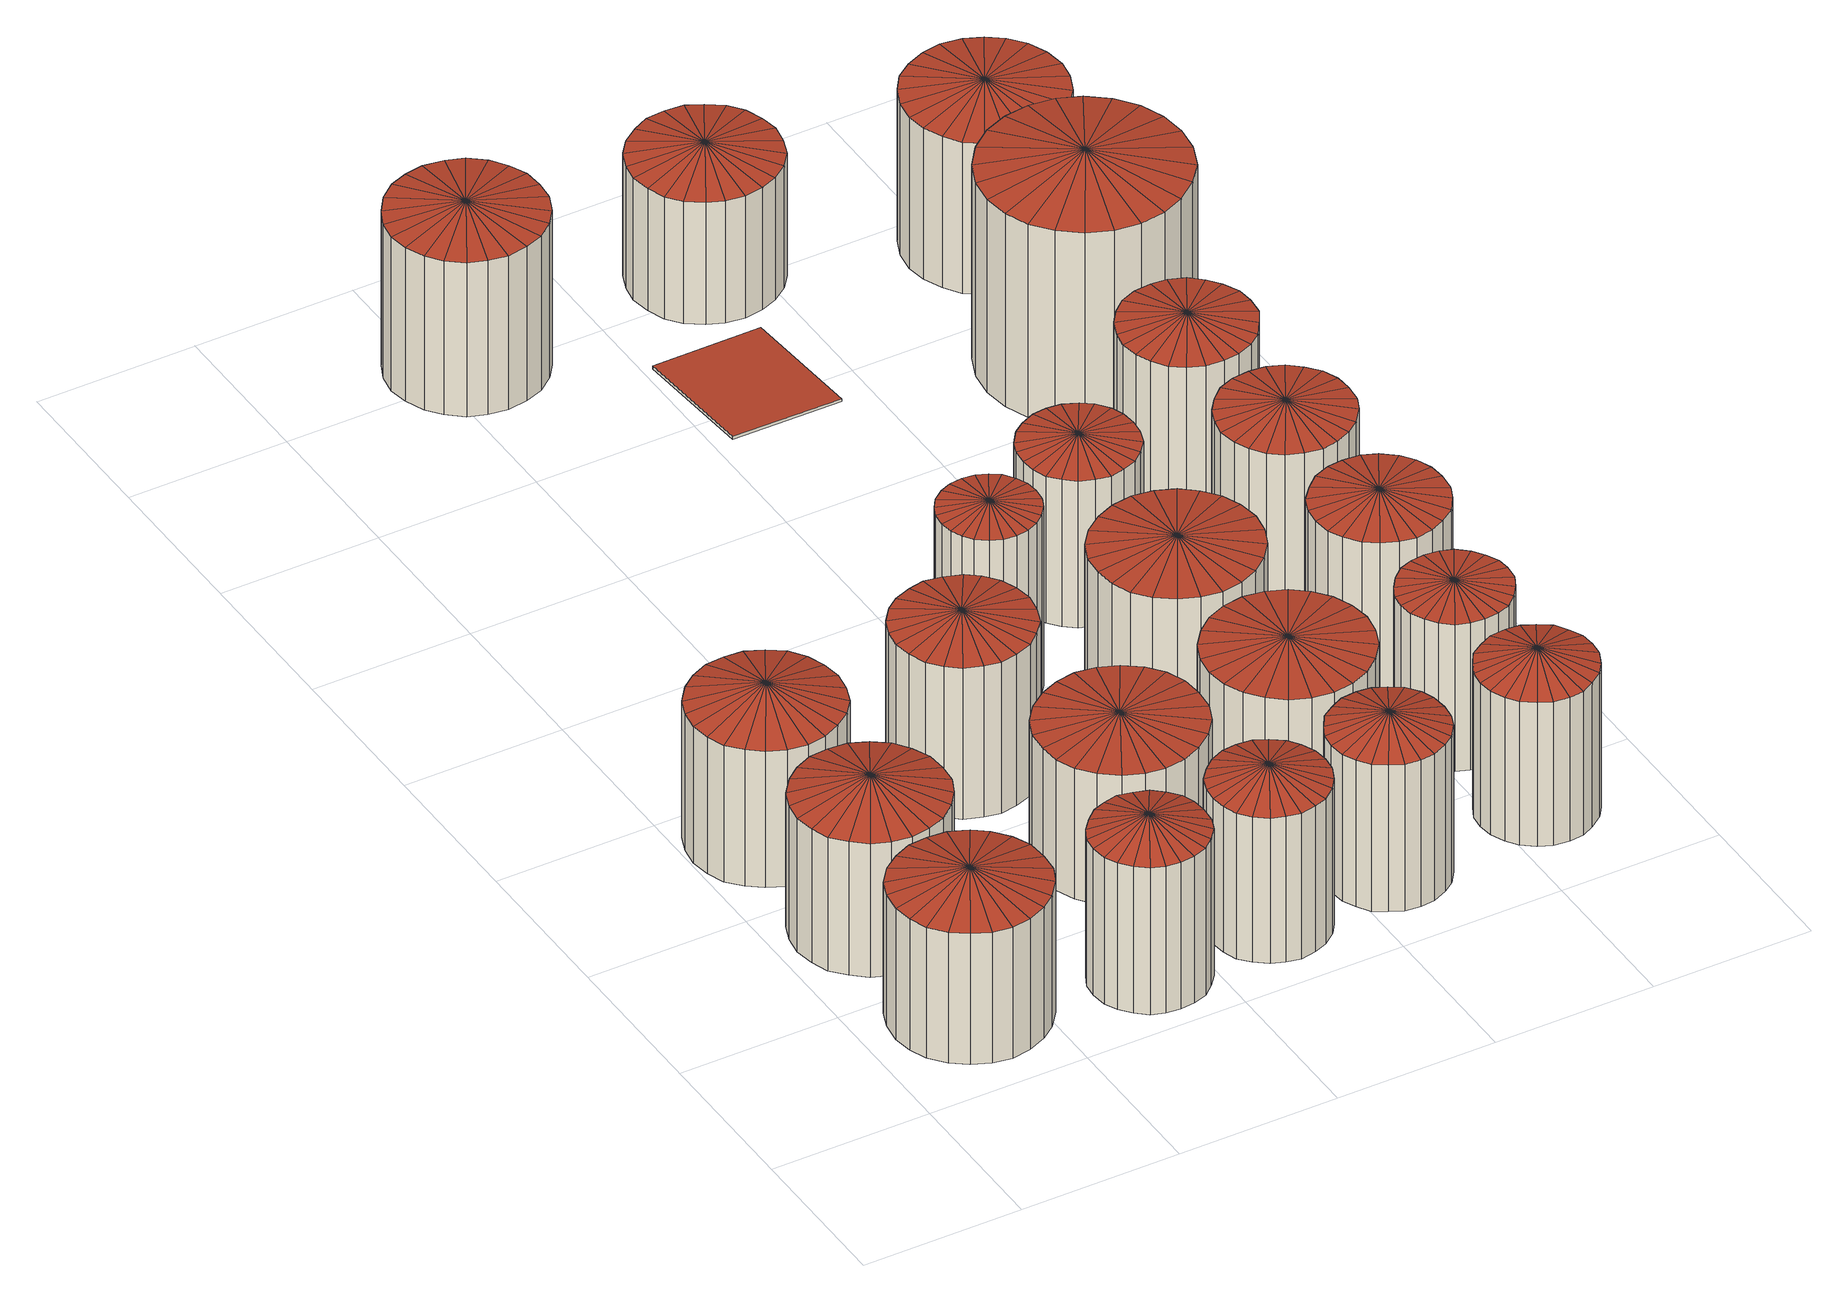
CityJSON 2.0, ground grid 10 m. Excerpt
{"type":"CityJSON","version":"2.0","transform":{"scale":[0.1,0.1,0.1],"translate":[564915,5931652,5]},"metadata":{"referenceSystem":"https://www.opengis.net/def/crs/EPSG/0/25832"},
"CityObjects":{
"building1":{"type":"Building","attributes":{"Grundfläche 2D":68.82,"Grundhöhe NN":5.63},"geometry":[{"type":"Solid","lod":"3","boundaries":[[[[0,1,2]],[[2,1,3]],[[4,1,0]],[[5,1,4]],[[6,1,5]],[[7,1,6]],[[8,1,7]],[[9,1,8]],[[10,1,9]],[[11,1,10]],[[12,1,11]],[[13,1,12]],[[14,1,13]],[[15,1,14]],[[16,1,15]],[[17,1,16]],[[18,1,17]],[[19,1,18]],[[20,1,19]],[[21,1,20]],[[22,1,21]],[[23,1,22]],[[24,1,23]],[[3,1,24]],[[2,25,26,0]],[[0,26,27,4]],[[4,27,28,5]],[[5,28,29,6]],[[6,29,30,7]],[[7,30,31,8]],[[8,31,32,9]],[[9,32,33,10]],[[10,33,34,11]],[[11,34,35,12]],[[12,35,36,13]],[[13,36,37,14]],[[14,37,38,15]],[[15,38,39,16]],[[16,39,40,17]],[[17,40,41,18]],[[18,41,42,19]],[[19,42,43,20]],[[20,43,44,21]],[[21,44,45,22]],[[22,45,46,23]],[[23,46,47,24]],[[3,48,25,2]],[[24,47,48,3]],[[45,44,43,42,41,40,39,38,37,36,35,34,33,32,31,30,29,28,27,26,25,48,47,46]]]],"semantics":{"surfaces":[{"type":"RoofSurface"},{"type":"WallSurface"},{"type":"GroundSurface"}],"values":[[0,0,0,0,0,0,0,0,0,0,0,0,0,0,0,0,0,0,0,0,0,0,0,0,1,1,1,1,1,1,1,1,1,1,1,1,1,1,1,1,1,1,1,1,1,1,1,1,2]]}}]},
"building2":{"type":"Building","attributes":{"Grundfläche 2D":65.64,"Grundhöhe NN":5.63},"geometry":[{"type":"Solid","lod":"3","boundaries":[[[[49,50,51]],[[51,50,52]],[[53,50,49]],[[54,50,53]],[[55,50,54]],[[56,50,55]],[[57,50,56]],[[58,50,57]],[[59,50,58]],[[60,50,59]],[[61,50,60]],[[62,50,61]],[[63,50,62]],[[64,50,63]],[[65,50,64]],[[66,50,65]],[[67,50,66]],[[68,50,67]],[[69,50,68]],[[70,50,69]],[[71,50,70]],[[72,50,71]],[[73,50,72]],[[52,50,73]],[[51,74,75,49]],[[49,75,76,53]],[[53,76,77,54]],[[54,77,78,55]],[[55,78,79,56]],[[56,79,80,57]],[[57,80,81,58]],[[58,81,82,59]],[[59,82,83,60]],[[60,83,84,61]],[[61,84,85,62]],[[62,85,86,63]],[[63,86,87,64]],[[64,87,88,65]],[[65,88,89,66]],[[66,89,90,67]],[[67,90,91,68]],[[68,91,92,69]],[[69,92,93,70]],[[70,93,94,71]],[[71,94,95,72]],[[72,95,96,73]],[[52,97,74,51]],[[73,96,97,52]],[[86,85,84,83,82,81,80,79,78,77,76,75,74,97,96,95,94,93,92,91,90,89,88,87]]]],"semantics":{"surfaces":[{"type":"RoofSurface"},{"type":"WallSurface"},{"type":"GroundSurface"}],"values":[[0,0,0,0,0,0,0,0,0,0,0,0,0,0,0,0,0,0,0,0,0,0,0,0,1,1,1,1,1,1,1,1,1,1,1,1,1,1,1,1,1,1,1,1,1,1,1,1,2]]}}]},
"building3":{"type":"Building","attributes":{"Grundfläche 2D":65.64,"Grundhöhe NN":5.63},"geometry":[{"type":"Solid","lod":"3","boundaries":[[[[98,99,100]],[[100,99,101]],[[102,99,98]],[[103,99,102]],[[104,99,103]],[[105,99,104]],[[106,99,105]],[[107,99,106]],[[108,99,107]],[[109,99,108]],[[110,99,109]],[[111,99,110]],[[112,99,111]],[[113,99,112]],[[114,99,113]],[[115,99,114]],[[116,99,115]],[[117,99,116]],[[118,99,117]],[[119,99,118]],[[120,99,119]],[[121,99,120]],[[122,99,121]],[[101,99,122]],[[100,123,124,98]],[[98,124,125,102]],[[102,125,126,103]],[[103,126,127,104]],[[104,127,128,105]],[[105,128,129,106]],[[106,129,130,107]],[[107,130,131,108]],[[108,131,132,109]],[[109,132,133,110]],[[110,133,134,111]],[[111,134,135,112]],[[112,135,136,113]],[[113,136,137,114]],[[114,137,138,115]],[[115,138,139,116]],[[116,139,140,117]],[[117,140,141,118]],[[118,141,142,119]],[[119,142,143,120]],[[120,143,144,121]],[[121,144,145,122]],[[101,146,123,100]],[[122,145,146,101]],[[137,136,135,134,133,132,131,130,129,128,127,126,125,124,123,146,145,144,143,142,141,140,139,138]]]],"semantics":{"surfaces":[{"type":"RoofSurface"},{"type":"WallSurface"},{"type":"GroundSurface"}],"values":[[0,0,0,0,0,0,0,0,0,0,0,0,0,0,0,0,0,0,0,0,0,0,0,0,1,1,1,1,1,1,1,1,1,1,1,1,1,1,1,1,1,1,1,1,1,1,1,1,2]]}}]},
"building4":{"type":"Building","attributes":{"Grundfläche 2D":38.15,"Grundhöhe NN":5.67},"geometry":[{"type":"Solid","lod":"3","boundaries":[[[[147,148,149]],[[149,148,150]],[[151,148,147]],[[152,148,151]],[[153,148,152]],[[154,148,153]],[[155,148,154]],[[156,148,155]],[[157,148,156]],[[158,148,157]],[[159,148,158]],[[160,148,159]],[[161,148,160]],[[162,148,161]],[[163,148,162]],[[164,148,163]],[[165,148,164]],[[166,148,165]],[[167,148,166]],[[168,148,167]],[[169,148,168]],[[170,148,169]],[[171,148,170]],[[150,148,171]],[[149,172,173,147]],[[147,173,174,151]],[[151,174,175,152]],[[152,175,176,153]],[[153,176,177,154]],[[154,177,178,155]],[[155,178,179,156]],[[156,179,180,157]],[[157,180,181,158]],[[158,181,182,159]],[[159,182,183,160]],[[160,183,184,161]],[[161,184,185,162]],[[162,185,186,163]],[[163,186,187,164]],[[164,187,188,165]],[[165,188,189,166]],[[166,189,190,167]],[[150,191,172,149]],[[167,190,192,168]],[[168,192,193,169]],[[169,193,194,170]],[[170,194,195,171]],[[171,195,191,150]],[[188,187,186,185,184,183,182,181,180,179,178,177,176,175,174,173,172,191,195,194,193,192,190,189]]]],"semantics":{"surfaces":[{"type":"RoofSurface"},{"type":"WallSurface"},{"type":"GroundSurface"}],"values":[[0,0,0,0,0,0,0,0,0,0,0,0,0,0,0,0,0,0,0,0,0,0,0,0,1,1,1,1,1,1,1,1,1,1,1,1,1,1,1,1,1,1,1,1,1,1,1,1,2]]}}]},
"building5":{"type":"Building","attributes":{"Grundfläche 2D":55.83,"Grundhöhe NN":5.48},"geometry":[{"type":"Solid","lod":"3","boundaries":[[[[196,197,198]],[[199,196,198]],[[197,200,198]],[[200,201,198]],[[201,202,198]],[[202,203,198]],[[203,204,198]],[[204,205,198]],[[205,206,198]],[[206,207,198]],[[207,208,198]],[[208,209,198]],[[209,210,198]],[[210,211,198]],[[211,212,198]],[[212,213,198]],[[213,214,198]],[[214,215,198]],[[215,216,198]],[[216,217,198]],[[217,218,198]],[[218,219,198]],[[219,220,198]],[[220,199,198]],[[221,197,196,222]],[[223,200,197,221]],[[224,201,200,223]],[[225,202,201,224]],[[226,203,202,225]],[[227,204,203,226]],[[228,205,204,227]],[[229,206,205,228]],[[230,207,206,229]],[[231,208,207,230]],[[232,209,208,231]],[[233,210,209,232]],[[234,211,210,233]],[[235,212,211,234]],[[236,213,212,235]],[[237,214,213,236]],[[238,215,214,237]],[[239,216,215,238]],[[240,217,216,239]],[[222,196,199,241]],[[242,218,217,240]],[[243,219,218,242]],[[244,220,219,243]],[[241,199,220,244]],[[221,222,241,244,243,242,240,239,238,237,236,235,234,233,232,231,230,229,228,227,226,225,224,223]]]],"semantics":{"surfaces":[{"type":"RoofSurface"},{"type":"WallSurface"},{"type":"GroundSurface"}],"values":[[0,0,0,0,0,0,0,0,0,0,0,0,0,0,0,0,0,0,0,0,0,0,0,0,1,1,1,1,1,1,1,1,1,1,1,1,1,1,1,1,1,1,1,1,1,1,1,1,2]]}}]},
"building6":{"type":"Building","attributes":{"Grundfläche 2D":77.01,"Grundhöhe NN":5.53},"geometry":[{"type":"Solid","lod":"3","boundaries":[[[[245,246,247]],[[247,246,248]],[[249,246,245]],[[250,246,249]],[[251,246,250]],[[252,246,251]],[[253,246,252]],[[254,246,253]],[[255,246,254]],[[256,246,255]],[[257,246,256]],[[258,246,257]],[[259,246,258]],[[260,246,259]],[[261,246,260]],[[262,246,261]],[[263,246,262]],[[264,246,263]],[[265,246,264]],[[266,246,265]],[[267,246,266]],[[268,246,267]],[[269,246,268]],[[248,246,269]],[[247,270,271,245]],[[245,271,272,249]],[[249,272,273,250]],[[250,273,274,251]],[[251,274,275,252]],[[252,275,276,253]],[[253,276,277,254]],[[254,277,278,255]],[[255,278,279,256]],[[256,279,280,257]],[[257,280,281,258]],[[258,281,282,259]],[[259,282,283,260]],[[260,283,284,261]],[[261,284,285,262]],[[262,285,286,263]],[[263,286,287,264]],[[264,287,288,265]],[[265,288,289,266]],[[248,290,270,247]],[[266,289,291,267]],[[267,291,292,268]],[[268,292,293,269]],[[269,293,290,248]],[[289,288,287,286,285,284,283,282,281,280,279,278,277,276,275,274,273,272,271,270,290,293,292,291]]]],"semantics":{"surfaces":[{"type":"RoofSurface"},{"type":"WallSurface"},{"type":"GroundSurface"}],"values":[[0,0,0,0,0,0,0,0,0,0,0,0,0,0,0,0,0,0,0,0,0,0,0,0,1,1,1,1,1,1,1,1,1,1,1,1,1,1,1,1,1,1,1,1,1,1,1,1,2]]}}]},
"building7":{"type":"Building","attributes":{"Grundfläche 2D":39.51,"Grundhöhe NN":5.67},"geometry":[{"type":"Solid","lod":"3","boundaries":[[[[294,295,296]],[[296,295,297]],[[298,295,294]],[[299,295,298]],[[300,295,299]],[[301,295,300]],[[302,295,301]],[[303,295,302]],[[304,295,303]],[[305,295,304]],[[306,295,305]],[[307,295,306]],[[308,295,307]],[[309,295,308]],[[310,295,309]],[[311,295,310]],[[312,295,311]],[[313,295,312]],[[314,295,313]],[[315,295,314]],[[316,295,315]],[[317,295,316]],[[318,295,317]],[[297,295,318]],[[296,319,320,294]],[[294,320,321,298]],[[298,321,322,299]],[[299,322,323,300]],[[300,323,324,301]],[[301,324,325,302]],[[302,325,326,303]],[[303,326,327,304]],[[304,327,328,305]],[[305,328,329,306]],[[306,329,330,307]],[[307,330,331,308]],[[308,331,332,309]],[[309,332,333,310]],[[310,333,334,311]],[[311,334,335,312]],[[312,335,336,313]],[[313,336,337,314]],[[314,337,338,315]],[[315,338,339,316]],[[297,340,319,296]],[[316,339,341,317]],[[317,341,342,318]],[[318,342,340,297]],[[336,335,334,333,332,331,330,329,328,327,326,325,324,323,322,321,320,319,340,342,341,339,338,337]]]],"semantics":{"surfaces":[{"type":"RoofSurface"},{"type":"WallSurface"},{"type":"GroundSurface"}],"values":[[0,0,0,0,0,0,0,0,0,0,0,0,0,0,0,0,0,0,0,0,0,0,0,0,1,1,1,1,1,1,1,1,1,1,1,1,1,1,1,1,1,1,1,1,1,1,1,1,2]]}}]},
"building8":{"type":"Building","attributes":{"Grundfläche 2D":28.25,"Grundhöhe NN":5.5},"geometry":[{"type":"Solid","lod":"3","boundaries":[[[[343,344,345]],[[346,343,345]],[[344,347,345]],[[347,348,345]],[[348,349,345]],[[349,350,345]],[[350,351,345]],[[351,352,345]],[[352,353,345]],[[353,354,345]],[[354,355,345]],[[355,356,345]],[[356,357,345]],[[357,358,345]],[[358,359,345]],[[359,360,345]],[[360,361,345]],[[361,362,345]],[[362,363,345]],[[363,364,345]],[[364,365,345]],[[365,366,345]],[[366,367,345]],[[367,346,345]],[[343,368,369,344]],[[369,370,347,344]],[[347,370,371,348]],[[348,371,372,349]],[[349,372,373,350]],[[350,373,374,351]],[[351,374,375,352]],[[352,375,376,353]],[[353,376,377,354]],[[354,377,378,355]],[[355,378,379,356]],[[356,379,380,357]],[[357,380,381,358]],[[358,381,382,359]],[[359,382,383,360]],[[360,383,384,361]],[[361,384,385,362]],[[362,385,386,363]],[[363,386,387,364]],[[364,387,388,365]],[[365,388,389,366]],[[366,389,390,367]],[[346,391,368,343]],[[367,390,391,346]],[[391,390,389,388,387,386,385,384,383,382,381,380,379,378,377,376,375,374,373,372,371,370,369,368]]]],"semantics":{"surfaces":[{"type":"RoofSurface"},{"type":"WallSurface"},{"type":"GroundSurface"}],"values":[[0,0,0,0,0,0,0,0,0,0,0,0,0,0,0,0,0,0,0,0,0,0,0,0,1,1,1,1,1,1,1,1,1,1,1,1,1,1,1,1,1,1,1,1,1,1,1,1,2]]}}]},
"building9":{"type":"Building","attributes":{"Grundfläche 2D":68.55,"Grundhöhe NN":5.56},"geometry":[{"type":"Solid","lod":"3","boundaries":[[[[392,393,394]],[[394,393,395]],[[396,393,392]],[[397,393,396]],[[398,393,397]],[[399,393,398]],[[400,393,399]],[[401,393,400]],[[402,393,401]],[[403,393,402]],[[404,393,403]],[[405,393,404]],[[406,393,405]],[[407,393,406]],[[408,393,407]],[[409,393,408]],[[410,393,409]],[[411,393,410]],[[412,393,411]],[[413,393,412]],[[414,393,413]],[[415,393,414]],[[416,393,415]],[[395,393,416]],[[394,417,418,392]],[[392,418,419,396]],[[396,419,420,397]],[[397,420,421,398]],[[398,421,422,399]],[[399,422,423,400]],[[400,423,424,401]],[[401,424,425,402]],[[402,425,426,403]],[[403,426,427,404]],[[404,427,428,405]],[[405,428,429,406]],[[406,429,430,407]],[[407,430,431,408]],[[408,431,432,409]],[[409,432,433,410]],[[410,433,434,411]],[[411,434,435,412]],[[412,435,436,413]],[[413,436,437,414]],[[395,438,417,394]],[[414,437,439,415]],[[415,439,440,416]],[[416,440,438,395]],[[432,431,430,429,428,427,426,425,424,423,422,421,420,419,418,417,438,440,439,437,436,435,434,433]]]],"semantics":{"surfaces":[{"type":"RoofSurface"},{"type":"WallSurface"},{"type":"GroundSurface"}],"values":[[0,0,0,0,0,0,0,0,0,0,0,0,0,0,0,0,0,0,0,0,0,0,0,0,1,1,1,1,1,1,1,1,1,1,1,1,1,1,1,1,1,1,1,1,1,1,1,1,2]]}}]},
"building10":{"type":"Building","attributes":{"Grundfläche 2D":39.51,"Grundhöhe NN":5.65},"geometry":[{"type":"Solid","lod":"3","boundaries":[[[[441,442,443]],[[443,442,444]],[[445,442,441]],[[446,442,445]],[[447,442,446]],[[448,442,447]],[[449,442,448]],[[450,442,449]],[[451,442,450]],[[452,442,451]],[[453,442,452]],[[454,442,453]],[[455,442,454]],[[456,442,455]],[[457,442,456]],[[458,442,457]],[[459,442,458]],[[460,442,459]],[[461,442,460]],[[462,442,461]],[[463,442,462]],[[464,442,463]],[[465,442,464]],[[444,442,465]],[[443,466,467,441]],[[441,467,468,445]],[[445,468,469,446]],[[446,469,470,447]],[[447,470,471,448]],[[448,471,472,449]],[[449,472,473,450]],[[450,473,474,451]],[[451,474,475,452]],[[452,475,476,453]],[[453,476,477,454]],[[454,477,478,455]],[[455,478,479,456]],[[456,479,480,457]],[[457,480,481,458]],[[458,481,482,459]],[[459,482,483,460]],[[460,483,484,461]],[[461,484,485,462]],[[462,485,486,463]],[[444,487,466,443]],[[463,486,488,464]],[[464,488,489,465]],[[465,489,487,444]],[[484,483,482,481,480,479,478,477,476,475,474,473,472,471,470,469,468,467,466,487,489,488,486,485]]]],"semantics":{"surfaces":[{"type":"RoofSurface"},{"type":"WallSurface"},{"type":"GroundSurface"}],"values":[[0,0,0,0,0,0,0,0,0,0,0,0,0,0,0,0,0,0,0,0,0,0,0,0,1,1,1,1,1,1,1,1,1,1,1,1,1,1,1,1,1,1,1,1,1,1,1,1,2]]}}]},
"building11":{"type":"Building","attributes":{"Grundfläche 2D":77.01,"Grundhöhe NN":5.56},"geometry":[{"type":"Solid","lod":"3","boundaries":[[[[490,491,492]],[[492,491,493]],[[494,491,490]],[[495,491,494]],[[496,491,495]],[[497,491,496]],[[498,491,497]],[[499,491,498]],[[500,491,499]],[[501,491,500]],[[502,491,501]],[[503,491,502]],[[504,491,503]],[[505,491,504]],[[506,491,505]],[[507,491,506]],[[508,491,507]],[[509,491,508]],[[510,491,509]],[[511,491,510]],[[512,491,511]],[[513,491,512]],[[514,491,513]],[[493,491,514]],[[492,515,516,490]],[[490,516,517,494]],[[494,517,518,495]],[[495,518,519,496]],[[496,519,520,497]],[[497,520,521,498]],[[498,521,522,499]],[[499,522,523,500]],[[500,523,524,501]],[[501,524,525,502]],[[502,525,526,503]],[[503,526,527,504]],[[504,527,528,505]],[[505,528,529,506]],[[506,529,530,507]],[[507,530,531,508]],[[508,531,532,509]],[[509,532,533,510]],[[510,533,534,511]],[[493,535,515,492]],[[511,534,536,512]],[[512,536,537,513]],[[513,537,538,514]],[[514,538,535,493]],[[522,521,520,519,518,517,516,515,535,538,537,536,534,533,532,531,530,529,528,527,526,525,524,523]]]],"semantics":{"surfaces":[{"type":"RoofSurface"},{"type":"WallSurface"},{"type":"GroundSurface"}],"values":[[0,0,0,0,0,0,0,0,0,0,0,0,0,0,0,0,0,0,0,0,0,0,0,0,1,1,1,1,1,1,1,1,1,1,1,1,1,1,1,1,1,1,1,1,1,1,1,1,2]]}}]},
"building12":{"type":"Building","attributes":{"Grundfläche 2D":56.27,"Grundhöhe NN":9.87},"geometry":[{"type":"Solid","lod":"3","boundaries":[[[[539,540,541,542]],[[542,543,544,539]],[[539,544,545,540]],[[540,545,546,541]],[[541,546,543,542]],[[543,546,545,544]]]],"semantics":{"surfaces":[{"type":"RoofSurface"},{"type":"WallSurface"},{"type":"GroundSurface"}],"values":[[0,1,1,1,1,2]]}}]},
"building13":{"type":"Building","attributes":{"Grundfläche 2D":77.98,"Grundhöhe NN":5.52},"geometry":[{"type":"Solid","lod":"3","boundaries":[[[[547,548,549]],[[549,548,550]],[[551,548,547]],[[552,548,551]],[[553,548,552]],[[554,548,553]],[[555,548,554]],[[556,548,555]],[[557,548,556]],[[558,548,557]],[[559,548,558]],[[560,548,559]],[[561,548,560]],[[562,548,561]],[[563,548,562]],[[564,548,563]],[[565,548,564]],[[566,548,565]],[[567,548,566]],[[568,548,567]],[[569,548,568]],[[570,548,569]],[[571,548,570]],[[550,548,571]],[[549,572,573,547]],[[547,573,574,551]],[[551,574,575,552]],[[552,575,576,553]],[[553,576,577,554]],[[554,577,578,555]],[[555,578,579,556]],[[556,579,580,557]],[[557,580,581,558]],[[558,581,582,559]],[[559,582,583,560]],[[560,583,584,561]],[[561,584,585,562]],[[562,585,586,563]],[[563,586,587,564]],[[564,587,588,565]],[[565,588,589,566]],[[566,589,590,567]],[[567,590,591,568]],[[568,591,592,569]],[[569,592,593,570]],[[550,594,572,549]],[[570,593,595,571]],[[571,595,594,550]],[[592,591,590,589,588,587,586,585,584,583,582,581,580,579,578,577,576,575,574,573,572,594,595,593]]]],"semantics":{"surfaces":[{"type":"RoofSurface"},{"type":"WallSurface"},{"type":"GroundSurface"}],"values":[[0,0,0,0,0,0,0,0,0,0,0,0,0,0,0,0,0,0,0,0,0,0,0,0,1,1,1,1,1,1,1,1,1,1,1,1,1,1,1,1,1,1,1,1,1,1,1,1,2]]}}]},
"building14":{"type":"Building","attributes":{"Grundfläche 2D":38.88,"Grundhöhe NN":5.65},"geometry":[{"type":"Solid","lod":"3","boundaries":[[[[596,597,598]],[[598,597,599]],[[600,597,596]],[[601,597,600]],[[602,597,601]],[[603,597,602]],[[604,597,603]],[[605,597,604]],[[606,597,605]],[[607,597,606]],[[608,597,607]],[[609,597,608]],[[610,597,609]],[[611,597,610]],[[612,597,611]],[[613,597,612]],[[614,597,613]],[[615,597,614]],[[616,597,615]],[[617,597,616]],[[618,597,617]],[[619,597,618]],[[620,597,619]],[[599,597,620]],[[598,621,622,596]],[[596,622,623,600]],[[600,623,624,601]],[[601,624,625,602]],[[602,625,626,603]],[[603,626,627,604]],[[604,627,628,605]],[[605,628,629,606]],[[606,629,630,607]],[[607,630,631,608]],[[608,631,632,609]],[[609,632,633,610]],[[610,633,634,611]],[[611,634,635,612]],[[612,635,636,613]],[[613,636,637,614]],[[614,637,638,615]],[[615,638,639,616]],[[616,639,640,617]],[[617,640,641,618]],[[618,641,642,619]],[[619,642,643,620]],[[620,643,644,599]],[[599,644,621,598]],[[636,635,634,633,632,631,630,629,628,627,626,625,624,623,622,621,644,643,642,641,640,639,638,637]]]],"semantics":{"surfaces":[{"type":"RoofSurface"},{"type":"WallSurface"},{"type":"GroundSurface"}],"values":[[0,0,0,0,0,0,0,0,0,0,0,0,0,0,0,0,0,0,0,0,0,0,0,0,1,1,1,1,1,1,1,1,1,1,1,1,1,1,1,1,1,1,1,1,1,1,1,1,2]]}}]},
"building15":{"type":"Building","attributes":{"Grundfläche 2D":39.23,"Grundhöhe NN":5.64},"geometry":[{"type":"Solid","lod":"3","boundaries":[[[[645,646,647]],[[647,646,648]],[[649,646,645]],[[650,646,649]],[[651,646,650]],[[652,646,651]],[[653,646,652]],[[654,646,653]],[[655,646,654]],[[656,646,655]],[[657,646,656]],[[658,646,657]],[[659,646,658]],[[660,646,659]],[[661,646,660]],[[662,646,661]],[[663,646,662]],[[664,646,663]],[[665,646,664]],[[666,646,665]],[[667,646,666]],[[668,646,667]],[[669,646,668]],[[648,646,669]],[[647,670,671,645]],[[645,671,672,649]],[[649,672,673,650]],[[650,673,674,651]],[[651,674,675,652]],[[652,675,676,653]],[[653,676,677,654]],[[654,677,678,655]],[[655,678,679,656]],[[656,679,680,657]],[[657,680,681,658]],[[658,681,682,659]],[[659,682,683,660]],[[660,683,684,661]],[[661,684,685,662]],[[662,685,686,663]],[[663,686,687,664]],[[664,687,688,665]],[[665,688,689,666]],[[666,689,690,667]],[[648,691,670,647]],[[667,690,692,668]],[[668,692,693,669]],[[669,693,691,648]],[[684,683,682,681,680,679,678,677,676,675,674,673,672,671,670,691,693,692,690,689,688,687,686,685]]]],"semantics":{"surfaces":[{"type":"RoofSurface"},{"type":"WallSurface"},{"type":"GroundSurface"}],"values":[[0,0,0,0,0,0,0,0,0,0,0,0,0,0,0,0,0,0,0,0,0,0,0,0,1,1,1,1,1,1,1,1,1,1,1,1,1,1,1,1,1,1,1,1,1,1,1,1,2]]}}]},
"building16":{"type":"Building","attributes":{"Grundfläche 2D":35.67,"Grundhöhe NN":5.61},"geometry":[{"type":"Solid","lod":"3","boundaries":[[[[694,695,696]],[[696,695,697]],[[698,695,694]],[[699,695,698]],[[700,695,699]],[[701,695,700]],[[702,695,701]],[[703,695,702]],[[704,695,703]],[[705,695,704]],[[706,695,705]],[[707,695,706]],[[708,695,707]],[[709,695,708]],[[710,695,709]],[[711,695,710]],[[712,695,711]],[[713,695,712]],[[714,695,713]],[[715,695,714]],[[716,695,715]],[[717,695,716]],[[718,695,717]],[[697,695,718]],[[696,719,720,694]],[[694,720,721,698]],[[698,721,722,699]],[[699,722,723,700]],[[700,723,724,701]],[[701,724,725,702]],[[702,725,726,703]],[[703,726,727,704]],[[704,727,728,705]],[[705,728,729,706]],[[706,729,730,707]],[[707,730,731,708]],[[708,731,732,709]],[[709,732,733,710]],[[710,733,734,711]],[[711,734,735,712]],[[712,735,736,713]],[[713,736,737,714]],[[714,737,738,715]],[[715,738,739,716]],[[697,740,719,696]],[[716,739,741,717]],[[717,741,742,718]],[[718,742,740,697]],[[732,731,730,729,728,727,726,725,724,723,722,721,720,719,740,742,741,739,738,737,736,735,734,733]]]],"semantics":{"surfaces":[{"type":"RoofSurface"},{"type":"WallSurface"},{"type":"GroundSurface"}],"values":[[0,0,0,0,0,0,0,0,0,0,0,0,0,0,0,0,0,0,0,0,0,0,0,0,1,1,1,1,1,1,1,1,1,1,1,1,1,1,1,1,1,1,1,1,1,1,1,1,2]]}}]},
"building17":{"type":"Building","attributes":{"Grundfläche 2D":61.81,"Grundhöhe NN":5.74},"geometry":[{"type":"Solid","lod":"3","boundaries":[[[[743,744,745]],[[745,744,746]],[[747,744,743]],[[748,744,747]],[[749,744,748]],[[750,744,749]],[[751,744,750]],[[752,744,751]],[[753,744,752]],[[754,744,753]],[[755,744,754]],[[756,744,755]],[[757,744,756]],[[758,744,757]],[[759,744,758]],[[760,744,759]],[[761,744,760]],[[762,744,761]],[[763,744,762]],[[764,744,763]],[[765,744,764]],[[766,744,765]],[[767,744,766]],[[746,744,767]],[[745,768,769,743]],[[743,769,770,747]],[[747,770,771,748]],[[748,771,772,749]],[[749,772,773,750]],[[750,773,774,751]],[[751,774,775,752]],[[752,775,776,753]],[[753,776,777,754]],[[754,777,778,755]],[[755,778,779,756]],[[756,779,780,757]],[[757,780,781,758]],[[758,781,782,759]],[[759,782,783,760]],[[760,783,784,761]],[[761,784,785,762]],[[762,785,786,763]],[[763,786,787,764]],[[764,787,788,765]],[[746,789,768,745]],[[765,788,790,766]],[[766,790,791,767]],[[767,791,789,746]],[[785,784,783,782,781,780,779,778,777,776,775,774,773,772,771,770,769,768,789,791,790,788,787,786]]]],"semantics":{"surfaces":[{"type":"RoofSurface"},{"type":"WallSurface"},{"type":"GroundSurface"}],"values":[[0,0,0,0,0,0,0,0,0,0,0,0,0,0,0,0,0,0,0,0,0,0,0,0,1,1,1,1,1,1,1,1,1,1,1,1,1,1,1,1,1,1,1,1,1,1,1,1,2]]}}]},
"building18":{"type":"Building","attributes":{"Grundfläche 2D":50.46,"Grundhöhe NN":5.61},"geometry":[{"type":"Solid","lod":"3","boundaries":[[[[792,793,794]],[[794,793,795]],[[796,793,792]],[[797,793,796]],[[798,793,797]],[[799,793,798]],[[800,793,799]],[[801,793,800]],[[802,793,801]],[[803,793,802]],[[804,793,803]],[[805,793,804]],[[806,793,805]],[[807,793,806]],[[808,793,807]],[[809,793,808]],[[810,793,809]],[[811,793,810]],[[812,793,811]],[[813,793,812]],[[814,793,813]],[[815,793,814]],[[816,793,815]],[[795,793,816]],[[794,817,818,792]],[[792,818,819,796]],[[796,819,820,797]],[[797,820,821,798]],[[798,821,822,799]],[[799,822,823,800]],[[800,823,824,801]],[[801,824,825,802]],[[802,825,826,803]],[[803,826,827,804]],[[804,827,828,805]],[[805,828,829,806]],[[806,829,830,807]],[[807,830,831,808]],[[808,831,832,809]],[[809,832,833,810]],[[810,833,834,811]],[[811,834,835,812]],[[812,835,836,813]],[[813,836,837,814]],[[814,837,838,815]],[[815,838,839,816]],[[795,840,817,794]],[[816,839,840,795]],[[836,835,834,833,832,831,830,829,828,827,826,825,824,823,822,821,820,819,818,817,840,839,838,837]]]],"semantics":{"surfaces":[{"type":"RoofSurface"},{"type":"WallSurface"},{"type":"GroundSurface"}],"values":[[0,0,0,0,0,0,0,0,0,0,0,0,0,0,0,0,0,0,0,0,0,0,0,0,1,1,1,1,1,1,1,1,1,1,1,1,1,1,1,1,1,1,1,1,1,1,1,1,2]]}}]},
"building19":{"type":"Building","attributes":{"Grundfläche 2D":50.46,"Grundhöhe NN":5.67},"geometry":[{"type":"Solid","lod":"3","boundaries":[[[[841,842,843]],[[843,842,844]],[[845,842,841]],[[846,842,845]],[[847,842,846]],[[848,842,847]],[[849,842,848]],[[850,842,849]],[[851,842,850]],[[852,842,851]],[[853,842,852]],[[854,842,853]],[[855,842,854]],[[856,842,855]],[[857,842,856]],[[858,842,857]],[[859,842,858]],[[860,842,859]],[[861,842,860]],[[862,842,861]],[[863,842,862]],[[864,842,863]],[[865,842,864]],[[844,842,865]],[[843,866,867,841]],[[841,867,868,845]],[[845,868,869,846]],[[846,869,870,847]],[[847,870,871,848]],[[848,871,872,849]],[[849,872,873,850]],[[850,873,874,851]],[[851,874,875,852]],[[852,875,876,853]],[[853,876,877,854]],[[854,877,878,855]],[[855,878,879,856]],[[856,879,880,857]],[[857,880,881,858]],[[858,881,882,859]],[[859,882,883,860]],[[860,883,884,861]],[[844,885,866,843]],[[861,884,886,862]],[[862,886,887,863]],[[863,887,888,864]],[[864,888,889,865]],[[865,889,885,844]],[[878,877,876,875,874,873,872,871,870,869,868,867,866,885,889,888,887,886,884,883,882,881,880,879]]]],"semantics":{"surfaces":[{"type":"RoofSurface"},{"type":"WallSurface"},{"type":"GroundSurface"}],"values":[[0,0,0,0,0,0,0,0,0,0,0,0,0,0,0,0,0,0,0,0,0,0,0,0,1,1,1,1,1,1,1,1,1,1,1,1,1,1,1,1,1,1,1,1,1,1,1,1,2]]}}]},
"building20":{"type":"Building","attributes":{"Grundfläche 2D":50.46,"Grundhöhe NN":5.69},"geometry":[{"type":"Solid","lod":"3","boundaries":[[[[890,891,892]],[[892,891,893]],[[894,891,890]],[[895,891,894]],[[896,891,895]],[[897,891,896]],[[898,891,897]],[[899,891,898]],[[900,891,899]],[[901,891,900]],[[902,891,901]],[[903,891,902]],[[904,891,903]],[[905,891,904]],[[906,891,905]],[[907,891,906]],[[908,891,907]],[[909,891,908]],[[910,891,909]],[[911,891,910]],[[912,891,911]],[[913,891,912]],[[914,891,913]],[[893,891,914]],[[892,915,916,890]],[[890,916,917,894]],[[894,917,918,895]],[[895,918,919,896]],[[896,919,920,897]],[[897,920,921,898]],[[898,921,922,899]],[[899,922,923,900]],[[900,923,924,901]],[[901,924,925,902]],[[902,925,926,903]],[[903,926,927,904]],[[904,927,928,905]],[[905,928,929,906]],[[906,929,930,907]],[[907,930,931,908]],[[908,931,932,909]],[[909,932,933,910]],[[910,933,934,911]],[[911,934,935,912]],[[893,936,915,892]],[[912,935,937,913]],[[913,937,938,914]],[[914,938,936,893]],[[934,933,932,931,930,929,928,927,926,925,924,923,922,921,920,919,918,917,916,915,936,938,937,935]]]],"semantics":{"surfaces":[{"type":"RoofSurface"},{"type":"WallSurface"},{"type":"GroundSurface"}],"values":[[0,0,0,0,0,0,0,0,0,0,0,0,0,0,0,0,0,0,0,0,0,0,0,0,1,1,1,1,1,1,1,1,1,1,1,1,1,1,1,1,1,1,1,1,1,1,1,1,2]]}}]},
"building21":{"type":"Building","attributes":{"Grundfläche 2D":117.49,"Grundhöhe NN":5.52},"geometry":[{"type":"Solid","lod":"3","boundaries":[[[[939,940,941]],[[941,940,942]],[[943,940,939]],[[944,940,943]],[[945,940,944]],[[946,940,945]],[[947,940,946]],[[948,940,947]],[[949,940,948]],[[950,940,949]],[[951,940,950]],[[952,940,951]],[[953,940,952]],[[954,940,953]],[[955,940,954]],[[956,940,955]],[[957,940,956]],[[958,940,957]],[[959,940,958]],[[960,940,959]],[[961,940,960]],[[962,940,961]],[[963,940,962]],[[942,940,963]],[[941,964,965,939]],[[939,965,966,943]],[[943,966,967,944]],[[944,967,968,945]],[[945,968,969,946]],[[946,969,970,947]],[[947,970,971,948]],[[948,971,972,949]],[[949,972,973,950]],[[950,973,974,951]],[[951,974,975,952]],[[952,975,976,953]],[[953,976,977,954]],[[954,977,978,955]],[[955,978,979,956]],[[956,979,980,957]],[[957,980,981,958]],[[958,981,982,959]],[[942,983,964,941]],[[959,982,984,960]],[[960,984,985,961]],[[961,985,986,962]],[[962,986,987,963]],[[963,987,983,942]],[[980,979,978,977,976,975,974,973,972,971,970,969,968,967,966,965,964,983,987,986,985,984,982,981]]]],"semantics":{"surfaces":[{"type":"RoofSurface"},{"type":"WallSurface"},{"type":"GroundSurface"}],"values":[[0,0,0,0,0,0,0,0,0,0,0,0,0,0,0,0,0,0,0,0,0,0,0,0,1,1,1,1,1,1,1,1,1,1,1,1,1,1,1,1,1,1,1,1,1,1,1,1,2]]}}]},
"building22":{"type":"Building","attributes":{"Grundfläche 2D":72.26,"Grundhöhe NN":5.48},"geometry":[{"type":"Solid","lod":"3","boundaries":[[[[988,989,990]],[[990,989,991]],[[992,989,988]],[[993,989,992]],[[994,989,993]],[[995,989,994]],[[996,989,995]],[[997,989,996]],[[998,989,997]],[[999,989,998]],[[1000,989,999]],[[1001,989,1000]],[[1002,989,1001]],[[1003,989,1002]],[[1004,989,1003]],[[1005,989,1004]],[[1006,989,1005]],[[1007,989,1006]],[[1008,989,1007]],[[1009,989,1008]],[[1010,989,1009]],[[1011,989,1010]],[[1012,989,1011]],[[991,989,1012]],[[990,1013,1014,988]],[[988,1014,1015,992]],[[992,1015,1016,993]],[[993,1016,1017,994]],[[994,1017,1018,995]],[[995,1018,1019,996]],[[996,1019,1020,997]],[[997,1020,1021,998]],[[998,1021,1022,999]],[[999,1022,1023,1000]],[[1000,1023,1024,1001]],[[1001,1024,1025,1002]],[[1002,1025,1026,1003]],[[1003,1026,1027,1004]],[[1004,1027,1028,1005]],[[1005,1028,1029,1006]],[[1006,1029,1030,1007]],[[1007,1030,1031,1008]],[[1008,1031,1032,1009]],[[1009,1032,1033,1010]],[[1010,1033,1034,1011]],[[1011,1034,1035,1012]],[[1012,1035,1036,991]],[[991,1036,1013,990]],[[1029,1028,1027,1026,1025,1024,1023,1022,1021,1020,1019,1018,1017,1016,1015,1014,1013,1036,1035,1034,1033,1032,1031,1030]]]],"semantics":{"surfaces":[{"type":"RoofSurface"},{"type":"WallSurface"},{"type":"GroundSurface"}],"values":[[0,0,0,0,0,0,0,0,0,0,0,0,0,0,0,0,0,0,0,0,0,0,0,0,1,1,1,1,1,1,1,1,1,1,1,1,1,1,1,1,1,1,1,1,1,1,1,1,2]]}}]}
},
"vertices":[
[17,66,96],[64,66,107],[19,79,96],[23,90,96],[19,54,96],[23,43,96],[31,33,96],[41,26,96],[52,21,96],[64,19,96],[76,21,96],[88,26,96],[97,33,96],[105,43,96],[110,54,96],[111,66,96],[110,79,96],[105,90,96],[97,100,96],[88,107,96],[76,112,96],[64,113,96],[52,112,96],[41,107,96],[31,100,96],[19,79,6],[17,66,6],[19,54,6],[23,43,6],[31,33,6],[41,26,6],[52,21,6],[64,19,6],[76,21,6],[88,26,6],[97,33,6],[105,43,6],[110,54,6],[111,66,6],[110,79,6],[105,90,6],[97,100,6],[88,107,6],[76,112,6],[64,113,6],[52,112,6],[41,107,6],[31,100,6],[23,90,6],
[10,161,98],[56,161,111],[12,173,98],[16,184,98],[12,149,98],[16,138,98],[24,129,98],[33,121,98],[44,117,98],[56,115,98],[68,117,98],[79,121,98],[89,129,98],[96,138,98],[101,149,98],[102,161,98],[101,173,98],[96,184,98],[89,194,98],[79,201,98],[68,206,98],[56,207,98],[44,206,98],[33,201,98],[24,194,98],[12,173,6],[10,161,6],[12,149,6],[16,138,6],[24,129,6],[33,121,6],[44,117,6],[56,115,6],[68,117,6],[79,121,6],[89,129,6],[96,138,6],[101,149,6],[102,161,6],[101,173,6],[96,184,6],[89,194,6],[79,201,6],[68,206,6],[56,207,6],[44,206,6],[33,201,6],[24,194,6],[16,184,6],
[1,259,100],[47,259,113],[3,271,100],[7,282,100],[3,247,100],[7,236,100],[15,227,100],[24,220,100],[35,215,100],[47,213,100],[59,215,100],[70,220,100],[80,227,100],[87,236,100],[91,247,100],[93,259,100],[91,271,100],[87,282,100],[80,292,100],[70,299,100],[59,304,100],[47,305,100],[35,304,100],[24,299,100],[15,292,100],[3,271,6],[1,259,6],[3,247,6],[7,236,6],[15,227,6],[24,220,6],[35,215,6],[47,213,6],[59,215,6],[70,220,6],[80,227,6],[87,236,6],[91,247,6],[93,259,6],[91,271,6],[87,282,6],[80,292,6],[70,299,6],[59,304,6],[47,305,6],[35,304,6],[24,299,6],[15,292,6],[7,282,6],
[148,14,108],[165,45,119],[141,20,108],[135,27,108],[156,11,108],[165,10,108],[174,11,108],[183,14,108],[190,20,108],[196,27,108],[199,35,108],[200,45,108],[199,54,108],[196,62,108],[190,69,108],[183,75,108],[174,78,108],[165,80,108],[156,78,108],[148,75,108],[141,69,108],[135,62,108],[131,54,108],[130,45,108],[131,35,108],[141,20,7],[148,14,7],[156,11,7],[165,10,7],[174,11,7],[183,14,7],[190,20,7],[196,27,7],[199,35,7],[200,45,7],[199,54,7],[196,62,7],[190,69,7],[183,75,7],[174,78,7],[165,80,7],[156,78,7],[148,75,7],[141,69,7],[135,27,7],[135,62,7],[131,54,7],[130,45,7],[131,35,7],
[192,220,109],[200,227,109],[170,257,117],[181,216,109],[207,235,109],[211,246,109],[213,257,109],[211,268,109],[207,278,109],[200,287,109],[192,293,109],[181,297,109],[170,299,109],[160,297,109],[149,293,109],[141,287,109],[134,278,109],[130,268,109],[128,257,109],[130,246,109],[134,235,109],[141,227,109],[149,220,109],[160,216,109],[170,214,109],[200,227,5],[192,220,5],[207,235,5],[211,246,5],[213,257,5],[211,268,5],[207,278,5],[200,287,5],[192,293,5],[181,297,5],[170,299,5],[160,297,5],[149,293,5],[141,287,5],[134,278,5],[130,268,5],[128,257,5],[130,246,5],[134,235,5],[141,227,5],[181,216,5],[149,220,5],[160,216,5],[170,214,5],
[174,117,95],[209,152,101],[166,127,95],[161,139,95],[185,109,95],[197,104,95],[209,102,95],[222,104,95],[234,109,95],[245,117,95],[253,127,95],[258,139,95],[259,152,95],[258,165,95],[253,177,95],[245,187,95],[234,195,95],[222,200,95],[209,202,95],[197,200,95],[185,195,95],[174,187,95],[166,177,95],[161,165,95],[160,152,95],[166,127,5],[174,117,5],[185,109,5],[197,104,5],[209,102,5],[222,104,5],[234,109,5],[245,117,5],[253,127,5],[258,139,5],[259,152,5],[258,165,5],[253,177,5],[245,187,5],[234,195,5],[222,200,5],[209,202,5],[197,200,5],[185,195,5],[174,187,5],[161,139,5],[166,177,5],[161,165,5],[160,152,5],
[263,21,107],[245,52,118],[255,18,107],[245,16,107],[271,27,107],[276,34,107],[280,43,107],[281,52,107],[280,61,107],[276,70,107],[271,77,107],[263,83,107],[255,87,107],[245,88,107],[236,87,107],[227,83,107],[220,77,107],[214,70,107],[211,61,107],[210,52,107],[211,43,107],[214,34,107],[220,27,107],[228,21,107],[236,18,107],[255,18,7],[263,21,7],[271,27,7],[276,34,7],[280,43,7],[281,52,7],[280,61,7],[276,70,7],[271,77,7],[263,83,7],[255,87,7],[245,88,7],[236,87,7],[227,83,7],[220,77,7],[214,70,7],[211,61,7],[210,52,7],[211,43,7],[214,34,7],[220,27,7],[245,16,7],[228,21,7],[236,18,7],
[193,325,128],[192,317,128],[222,317,133],[196,332,128],[193,309,128],[196,302,128],[200,296,128],[207,291,128],[214,288,128],[222,287,128],[230,288,128],[237,291,128],[243,296,128],[248,302,128],[251,309,128],[252,317,128],[251,325,128],[248,332,128],[243,339,128],[237,343,128],[230,346,128],[222,347,128],[214,346,128],[207,343,128],[200,338,128],[193,325,5],[192,317,5],[193,309,5],[196,302,5],[200,296,5],[207,291,5],[214,288,5],[222,287,5],[230,288,5],[237,291,5],[243,296,5],[248,302,5],[251,309,5],[252,317,5],[251,325,5],[248,332,5],[243,339,5],[237,343,5],[230,346,5],[222,347,5],[214,346,5],[207,343,5],[200,338,5],[196,332,5],
[143,669,112],[119,710,119],[132,665,112],[119,663,112],[153,677,112],[160,686,112],[165,698,112],[166,710,112],[165,722,112],[160,733,112],[153,743,112],[143,751,112],[132,755,112],[119,757,112],[107,755,112],[96,751,112],[86,743,112],[79,733,112],[74,722,112],[72,710,112],[74,698,112],[79,686,112],[86,677,112],[96,669,112],[107,665,112],[132,665,6],[143,669,6],[153,677,6],[160,686,6],[165,698,6],[166,710,6],[165,722,6],[160,733,6],[153,743,6],[143,751,6],[132,755,6],[119,757,6],[107,755,6],[96,751,6],[86,743,6],[79,733,6],[74,722,6],[72,710,6],[74,698,6],[79,686,6],[86,677,6],[119,663,6],[96,669,6],[107,665,6],
[344,30,107],[326,60,118],[335,26,107],[326,25,107],[351,35,107],[357,43,107],[360,51,107],[361,60,107],[360,70,107],[357,78,107],[351,86,107],[343,91,107],[335,95,107],[326,96,107],[316,95,107],[308,91,107],[300,86,107],[295,78,107],[291,70,107],[290,61,107],[291,51,107],[295,43,107],[300,35,107],[308,30,107],[316,26,107],[335,26,6],[344,30,6],[351,35,6],[357,43,6],[360,51,6],[361,60,6],[360,70,6],[357,78,6],[351,86,6],[343,91,6],[335,95,6],[326,96,6],[316,95,6],[308,91,6],[300,86,6],[295,78,6],[291,70,6],[290,61,6],[291,51,6],[295,43,6],[300,35,6],[326,25,6],[308,30,6],[316,26,6],
[288,130,95],[323,165,101],[280,140,95],[275,152,95],[298,122,95],[310,117,95],[323,115,95],[336,117,95],[348,122,95],[358,130,95],[366,140,95],[371,152,95],[373,165,95],[371,178,95],[366,190,95],[358,200,95],[348,208,95],[336,213,95],[323,215,95],[310,213,95],[298,208,95],[288,200,95],[280,190,95],[275,178,95],[273,165,95],[280,140,6],[288,130,6],[298,122,6],[310,117,6],[323,115,6],[336,117,6],[348,122,6],[358,130,6],[366,140,6],[371,152,6],[373,165,6],[371,178,6],[366,190,6],[358,200,6],[348,208,6],[336,213,6],[323,215,6],[310,213,6],[298,208,6],[288,200,6],[275,152,6],[280,190,6],[275,178,6],[273,165,6],
[252,529,51],[246,607,51],[174,601,56],[180,524,56],[180,524,54],[252,529,49],[246,607,49],[174,601,54],
[267,261,95],[316,274,101],[266,274,95],[267,287,95],[272,249,95],[280,239,95],[291,231,95],[303,226,95],[316,224,95],[329,226,95],[341,231,95],[351,239,95],[359,249,95],[364,261,95],[366,274,95],[364,287,95],[359,299,95],[351,309,95],[341,317,95],[329,322,95],[316,324,95],[303,322,95],[291,317,95],[280,309,95],[272,299,95],[266,274,5],[267,261,5],[272,249,5],[280,239,5],[291,231,5],[303,226,5],[316,224,5],[329,226,5],[341,231,5],[351,239,5],[359,249,5],[364,261,5],[366,274,5],[364,287,5],[359,299,5],[351,309,5],[341,317,5],[329,322,5],[316,324,5],[303,322,5],[291,317,5],[280,309,5],[267,287,5],[272,299,5],
[298,332,108],[307,366,114],[289,335,108],[282,341,108],[307,330,108],[316,332,108],[325,335,108],[332,341,108],[338,348,108],[341,357,108],[342,366,108],[341,375,108],[338,383,108],[332,391,108],[325,396,108],[316,400,108],[307,401,108],[298,400,108],[289,396,108],[282,391,108],[276,383,108],[273,375,108],[272,366,108],[273,357,108],[276,348,108],[289,335,7],[298,332,7],[307,330,7],[316,332,7],[325,335,7],[332,341,7],[338,348,7],[341,357,7],[342,366,7],[341,375,7],[338,383,7],[332,391,7],[325,396,7],[316,400,7],[307,401,7],[298,400,7],[289,396,7],[282,391,7],[276,383,7],[273,375,7],[272,366,7],[273,357,7],[276,348,7],[282,341,7],
[443,40,105],[426,71,116],[435,36,105],[426,35,105],[451,46,105],[456,53,105],[460,62,105],[461,71,105],[460,80,105],[456,88,105],[451,96,105],[443,101,105],[435,105,105],[426,106,105],[416,105,105],[408,101,105],[400,96,105],[395,88,105],[391,80,105],[390,71,105],[391,62,105],[395,53,105],[400,46,105],[408,40,105],[416,36,105],[435,36,6],[443,40,6],[451,46,6],[456,53,6],[460,62,6],[461,71,6],[460,80,6],[456,88,6],[451,96,6],[443,101,6],[435,105,6],[426,106,6],[416,105,6],[408,101,6],[400,96,6],[395,88,6],[391,80,6],[390,71,6],[391,62,6],[395,53,6],[400,46,6],[426,35,6],[408,40,6],[416,36,6],
[437,121,107],[420,151,112],[429,118,107],[420,117,107],[444,127,107],[449,134,107],[453,142,107],[454,151,107],[453,159,107],[449,167,107],[444,174,107],[437,180,107],[429,183,107],[420,184,107],[411,183,107],[403,180,107],[396,174,107],[391,167,107],[387,159,107],[386,151,107],[387,142,107],[391,134,107],[396,127,107],[403,121,107],[411,118,107],[429,118,6],[437,121,6],[444,127,6],[449,134,6],[453,142,6],[454,151,6],[453,159,6],[449,167,6],[444,174,6],[437,180,6],[429,183,6],[420,184,6],[411,183,6],[403,180,6],[396,174,6],[391,167,6],[387,159,6],[386,151,6],[387,142,6],[391,134,6],[396,127,6],[420,117,6],[403,121,6],[411,118,6],
[294,674,91],[272,713,99],[284,670,91],[272,668,91],[304,681,91],[311,690,91],[315,701,91],[317,713,91],[315,724,91],[311,735,91],[304,744,91],[294,751,91],[284,756,91],[272,757,91],[260,756,91],[250,751,91],[240,744,91],[233,735,91],[229,724,91],[227,713,91],[229,701,91],[233,690,91],[240,681,91],[250,674,91],[260,670,91],[284,670,7],[294,674,7],[304,681,7],[311,690,7],[315,701,7],[317,713,7],[315,724,7],[311,735,7],[304,744,7],[294,751,7],[284,756,7],[272,757,7],[260,756,7],[250,751,7],[240,744,7],[233,735,7],[229,724,7],[227,713,7],[229,701,7],[233,690,7],[240,681,7],[272,668,7],[250,674,7],[260,670,7],
[463,238,109],[423,238,116],[462,227,109],[458,218,109],[462,248,109],[458,258,109],[452,266,109],[443,273,109],[434,277,109],[423,278,109],[413,277,109],[403,273,109],[395,266,109],[388,258,109],[384,248,109],[383,238,109],[384,227,109],[388,218,109],[395,209,109],[403,203,109],[413,199,109],[423,197,109],[434,199,109],[443,203,109],[452,209,109],[462,227,6],[463,238,6],[462,248,6],[458,258,6],[452,266,6],[443,273,6],[434,277,6],[423,278,6],[413,277,6],[403,273,6],[395,266,6],[388,258,6],[384,248,6],[383,238,6],[384,227,6],[388,218,6],[395,209,6],[403,203,6],[413,199,6],[423,197,6],[434,199,6],[443,203,6],[452,209,6],[458,218,6],
[454,313,109],[419,333,116],[447,304,109],[439,298,109],[458,322,109],[459,333,109],[458,343,109],[454,353,109],[447,361,109],[439,368,109],[429,372,109],[419,373,109],[408,372,109],[398,368,109],[390,361,109],[384,353,109],[380,343,109],[378,333,109],[380,322,109],[384,313,109],[390,304,109],[398,298,109],[408,294,109],[419,292,109],[429,294,109],[447,304,7],[454,313,7],[458,322,7],[459,333,7],[458,343,7],[454,353,7],[447,361,7],[439,368,7],[429,372,7],[419,373,7],[408,372,7],[398,368,7],[390,361,7],[384,353,7],[380,343,7],[378,333,7],[380,322,7],[384,313,7],[390,304,7],[439,298,7],[398,298,7],[408,294,7],[419,292,7],[429,294,7],
[446,448,109],[412,428,116],[451,438,109],[452,428,109],[440,456,109],[432,463,109],[422,467,109],[412,468,109],[401,467,109],[391,463,109],[383,456,109],[377,448,109],[373,438,109],[371,428,109],[373,417,109],[377,408,109],[383,399,109],[391,393,109],[401,389,109],[412,388,109],[422,389,109],[432,393,109],[440,399,109],[446,408,109],[451,417,109],[451,438,7],[446,448,7],[440,456,7],[432,463,7],[422,467,7],[412,468,7],[401,467,7],[391,463,7],[383,456,7],[377,448,7],[373,438,7],[371,428,7],[373,417,7],[377,408,7],[383,399,7],[391,393,7],[401,389,7],[412,388,7],[422,389,7],[432,393,7],[440,399,7],[452,428,7],[446,408,7],[451,417,7],
[385,493,138],[416,546,149],[372,503,138],[362,515,138],[400,487,138],[416,485,138],[432,487,138],[446,493,138],[459,503,138],[469,515,138],[475,530,138],[477,546,138],[475,562,138],[469,577,138],[459,590,138],[446,600,138],[432,606,138],[416,608,138],[400,606,138],[385,600,138],[372,590,138],[362,577,138],[356,562,138],[354,546,138],[356,530,138],[372,503,5],[385,493,5],[400,487,5],[416,485,5],[432,487,5],[446,493,5],[459,503,5],[469,515,5],[475,530,5],[477,546,5],[475,562,5],[469,577,5],[459,590,5],[446,600,5],[432,606,5],[416,608,5],[400,606,5],[385,600,5],[372,590,5],[362,515,5],[362,577,5],[356,562,5],[354,546,5],[356,530,5],
[409,618,109],[421,664,117],[397,623,109],[387,630,109],[421,616,109],[434,618,109],[445,623,109],[455,630,109],[463,640,109],[468,652,109],[470,664,109],[468,677,109],[463,689,109],[455,699,109],[445,706,109],[434,711,109],[421,713,109],[409,711,109],[397,706,109],[387,699,109],[380,689,109],[375,677,109],[373,664,109],[375,652,109],[380,640,109],[397,623,5],[409,618,5],[421,616,5],[434,618,5],[445,623,5],[455,630,5],[463,640,5],[468,652,5],[470,664,5],[468,677,5],[463,689,5],[455,699,5],[445,706,5],[434,711,5],[421,713,5],[409,711,5],[397,706,5],[387,699,5],[380,689,5],[375,677,5],[373,664,5],[375,652,5],[380,640,5],[387,630,5]
]}
